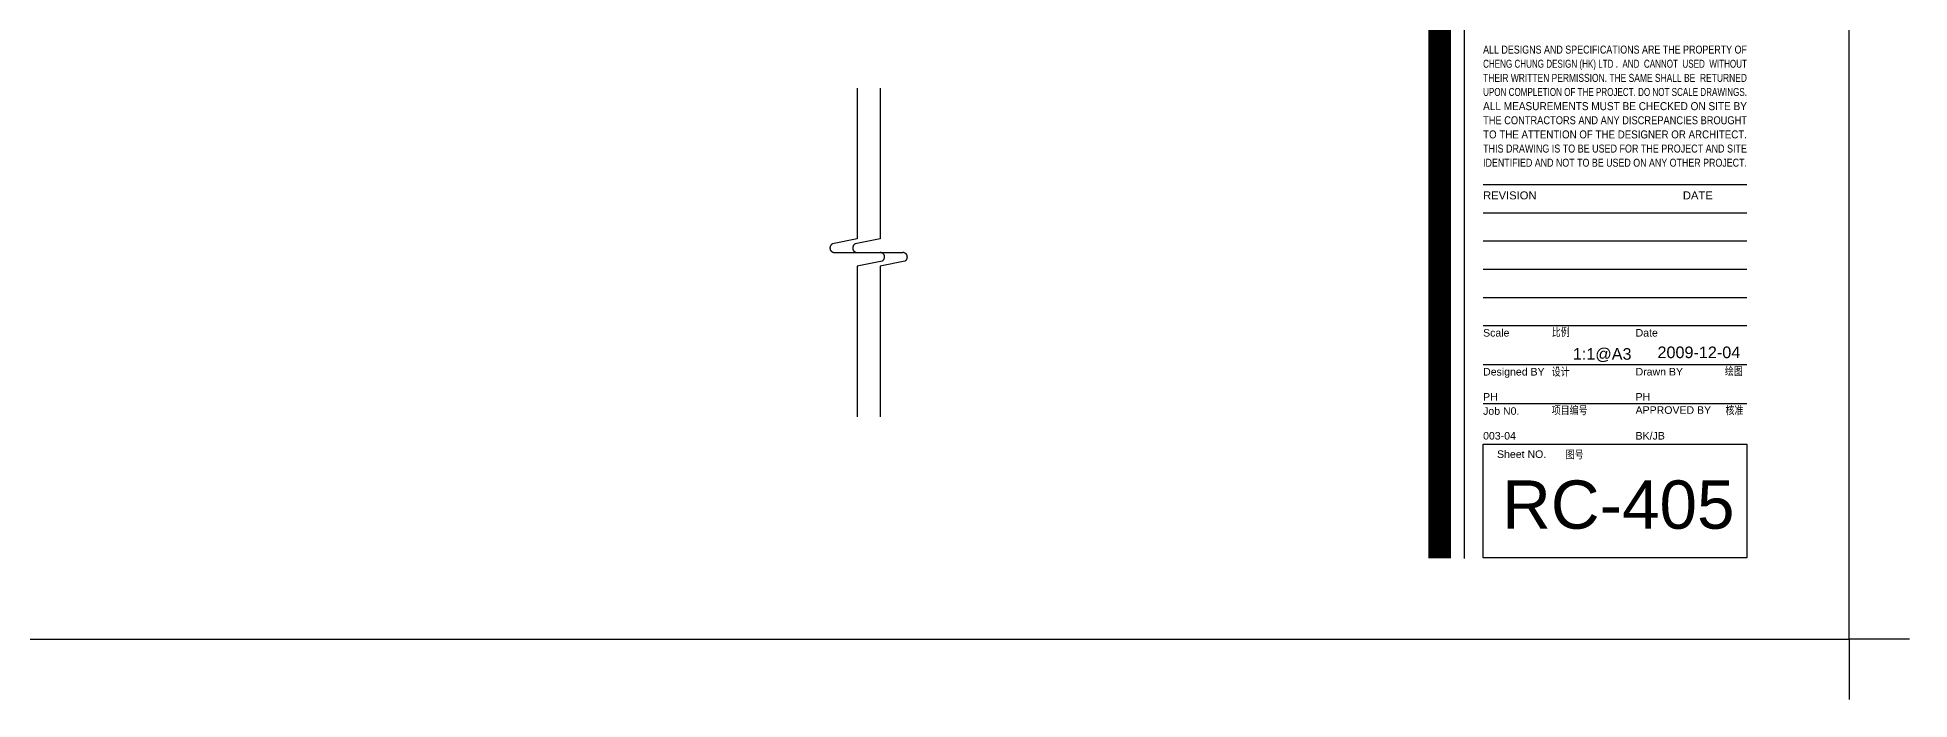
# Model space of a CAD drawing. Header units: millimetres. Extents: x 14385 to 129787, y 107826 to 186798.
# Drawn here: x 86664.7 to 86829.2, y 138625.3 to 138683.5 of the extents above; entities that cross this region are included whole.
import ezdxf
from ezdxf.enums import TextEntityAlignment as Align

# ---------------------------------------------------------------- set-up
doc = ezdxf.new("R2010")
doc.units = ezdxf.units.MM
doc.header["$LTSCALE"] = 1000
doc.linetypes.add('DASH', pattern=[0.35, 0.25, -0.1])
doc.layers.add('IDS-TEXT', color=50, linetype='Continuous')
doc.layers.add('TK', color=1, linetype='Continuous')
doc.styles.add('Arial', font='arial.ttf')
doc.styles.add('黑体', font='simhei.ttf', dxfattribs={"width": 0.8})

# ---------------------------------------------------------------- blocks, each defined once
blk = doc.blocks.new('FSAFDSAFSAD')
at = {"layer": 'IDS-TEXT', "color": 150}
blk.add_lwpolyline([(-278.43, 1243.66), (-212.8, 1243.66), (-212.8, 1215.39), (-278.43, 1215.39)], close=True, dxfattribs=at)
at = {"layer": 'TK', "color": 2, "ltscale": 3}
blk.add_line((-283.12, 1552.91), (-283.12, 1215.21), dxfattribs=at)
at = {"layer": 'TK', "color": 150, "ltscale": 3}
for p, q in [((-278.43, 1308.24), (-212.8, 1308.24)), ((-278.43, 1301.22), (-212.8, 1301.22)), ((-278.43, 1294.2), (-212.8, 1294.2)), ((-278.43, 1287.17), (-212.8, 1287.17)), ((-278.43, 1280.15), (-212.8, 1280.15)), ((-278.43, 1273.12), (-212.8, 1273.12)), ((-278.43, 1263.44), (-212.8, 1263.44)), ((-278.43, 1253.75), (-212.8, 1253.75))]:
    blk.add_line(p, q, dxfattribs=at)
at = {"layer": 'TK', "color": 255}
blk.add_lwpolyline([(-187.35, 2036.09), (-1376.35, 2036.09), (-1376.35, 1195.09), (-187.35, 1195.09)], close=True, dxfattribs=at)
at = {"layer": 'TK', "color": 8, "ltscale": 3, "const_width": 5.66}
blk.add_lwpolyline([(-289.22, 1552.46), (-289.22, 1215.21)], dxfattribs=at)
at = {"layer": 'TK', "color": 255}
blk.add_lwpolyline([(-172.35, 1195.09), (-187.35, 1195.09), (-187.35, 1180.09)], dxfattribs=at)
at = {"layer": 'IDS-TEXT', "color": 2, "style": 'Arial'}
blk.add_text('Sheet NO.', height=1.875, dxfattribs=at).set_placement((-274.96, 1240.21))
at = {"layer": 'IDS-TEXT', "color": 2, "style": '黑体', "width": 0.8}
blk.add_text('图号', height=1.99, dxfattribs=at).set_placement((-257.88, 1240.06))
at = {"layer": 'TK', "color": 2, "style": 'Arial'}
for s, width, p, p2 in [('ALL DESIGNS AND SPECIFICATIONS ARE THE PROPERTY OF', 0.797119, (-278.43, 1340.8), (-212.8, 1340.8)), ('CHENG CHUNG DESIGN (HK) LTD .  AND  CANNOT  USED  WITHOUT', 0.721448, (-278.43, 1337.28), (-212.8, 1337.28)), ('THEIR WRITTEN PERMISSION. THE SAME SHALL BE  RETURNED', 0.756036, (-278.43, 1333.76), (-212.8, 1333.76)), ('UPON COMPLETION OF THE PROJECT. DO NOT SCALE DRAWINGS.', 0.721405, (-278.43, 1330.26), (-212.8, 1330.26)), ('ALL MEASUREMENTS MUST BE CHECKED ON SITE BY', 0.898234, (-278.43, 1326.73), (-212.8, 1326.73)), ('THE CONTRACTORS AND ANY DISCREPANCIES BROUGHT', 0.829888, (-278.43, 1323.22), (-212.8, 1323.22)), ('TO THE ATTENTION OF THE DESIGNER OR ARCHITECT.', 0.870766, (-278.43, 1319.7), (-212.8, 1319.7)), ('THIS DRAWING IS TO BE USED FOR THE PROJECT AND SITE', 0.801719, (-278.43, 1316.18), (-212.8, 1316.18)), ('IDENTIFIED AND NOT TO BE USED ON ANY OTHER PROJECT.', 0.792741, (-278.43, 1312.66), (-212.8, 1312.66))]:
    blk.add_text(s, height=1.99, dxfattribs=dict(at, width=width)).set_placement(p, p2, align=Align.FIT)
for s, height, p in [('REVISION', 1.99, (-278.43, 1304.53)), ('DATE', 1.99, (-228.73, 1304.53)), ('Scale', 1.875, (-278.43, 1270.4)), ('Date', 1.875, (-240.5, 1270.4)), ('Designed BY', 1.8752, (-278.43, 1260.71)), ('Drawn BY', 1.875, (-240.5, 1260.72)), ('Job N0.', 1.875, (-278.43, 1250.94)), ('PH', 1.875, (-278.43, 1254.47)), ('APPROVED BY', 1.8752, (-240.5, 1251.18)), ('PH', 1.875, (-240.5, 1254.47)), ('003-04', 1.875, (-278.43, 1244.78)), ('BK/JB', 1.875, (-240.5, 1244.78))]:
    blk.add_text(s, height=height, dxfattribs=at).set_placement(p)
at = {"layer": 'TK', "color": 2, "style": '黑体', "width": 0.8}
for s, p in [('比例', (-261.36, 1270.51)), ('设计', (-261.36, 1260.66)), ('绘图 ', (-218.29, 1260.82)), ('项目编号', (-261.36, 1251.06)), ('核准', (-218.13, 1251.06))]:
    blk.add_text(s, height=1.99, dxfattribs=at).set_placement(p)
blk = doc.blocks.new('A$C56D03EAD')
at = {"color": 150, "linetype": 'Continuous', "style": '黑体', "width": 1.652174, "flags": 8}
for p, p2 in [((-46.81, 154.55), (-46.81, 352.57)), ((-32.81, 154.55), (-32.81, 352.57))]:
    blk.add_attdef('五层405号套房天花布置图000000000000000', text='', height=7.21, rotation=90, dxfattribs=at).set_placement(p, p2, align=Align.FIT)
at = {"color": 150, "linetype": 'Continuous', "style": '黑体', "flags": 8}
for p in [(-84.27, 154.61), (-69.25, 154.61)]:
    blk.add_attdef('五层405号套房天花布置图', text='', height=7.21, rotation=90, dxfattribs=at).set_placement(p, align=Align.TOP_LEFT)
at = {"color": 150, "style": 'Arial', "flags": 8}
for tag, p in [('1:50', (-69.7, 71.4)), ('2009-11-28', (-47.69, 71.55))]:
    blk.add_attdef(tag, p, '', height=2.88, dxfattribs=at)
blk.add_attdef('RC-405', text='', height=12.01, dxfattribs=at).set_placement((-57.43, 35.11), align=Align.MIDDLE)

msp = doc.modelspace()

# ---------------------------------------------------------------- linework, layer by layer
at = {"linetype": 'DASH'}
for points in [[(86736.78, 138679.07), (86736.78, 138665.82), (86734.6, 138665.38, 0.791418), (86734.78, 138664.62), (86738.78, 138664.62, -0.791418), (86738.96, 138663.87), (86736.78, 138663.42), (86736.78, 138650.18)], [(86738.78, 138679.07), (86738.78, 138665.82), (86736.6, 138665.38, 0.791418), (86736.78, 138664.62), (86740.78, 138664.62, -0.791418), (86740.96, 138663.87), (86738.78, 138663.42), (86738.78, 138650.18)]]:
    msp.add_lwpolyline(points, format="xyb", dxfattribs=at)

# ---------------------------------------------------------------- block references
at = {"layer": 'IDS-TEXT', "color": 150}
ref = msp.add_blockref('A$C56D03EAD', (86823.94, 138630.07), dxfattribs=dict(at, xscale=0.3532380151445977, yscale=0.3532380151445977, zscale=0.3532380151445977))
ref.add_attrib('五层405号套房天花布置图000000000000000', 'FIXTURE & FURNISHING PLAN  标准房平面布图', dxfattribs={"layer": '0', "color": 150, "linetype": 'Continuous', "height": 2.5454, "rotation": 90, "style": '黑体', "width": 0.926829, "flags": 8}).set_placement((86812.35, 138684.66), (86812.35, 138754.61), align=Align.FIT)
ref.add_attrib('五层405号套房天花布置图', 'LEVEL 14 十四层', dxfattribs={"layer": '0', "color": 150, "linetype": 'Continuous', "height": 2.5454, "rotation": 90, "style": '黑体', "flags": 8}).set_placement((86801.75, 138684.88), align=Align.TOP_LEFT)
ref.add_attrib('五层405号套房天花布置图', 'GUEST ROOMS AREA   客房部分', dxfattribs={"layer": '0', "color": 150, "linetype": 'Continuous', "height": 2.5454, "rotation": 90, "style": '黑体', "flags": 8}).set_placement((86794.17, 138684.69), align=Align.TOP_LEFT)
ref.add_attrib('RC-405', 'RC-405', dxfattribs={"layer": '0', "color": 150, "height": 4.242, "style": 'Arial', "flags": 8}).set_placement((86803.65, 138642.47), align=Align.MIDDLE)
ref.add_attrib('2009-11-28', '2009-12-04', (86807.09, 138655.34), dxfattribs={"layer": '0', "color": 150, "height": 1.018, "style": 'Arial', "flags": 8})
ref.add_attrib('1:50', '1:1@A3', (86799.65, 138655.2), dxfattribs={"layer": '0', "color": 150, "height": 1.018, "style": 'Arial', "flags": 8})
at = {"layer": 'TK', "xscale": 0.3532380151445977, "yscale": 0.3532380151445977, "zscale": 0.3532380151445977}
msp.add_blockref('FSAFDSAFSAD', (86890.12, 138208.48), dxfattribs=at)

doc.saveas('drawing.dxf')
